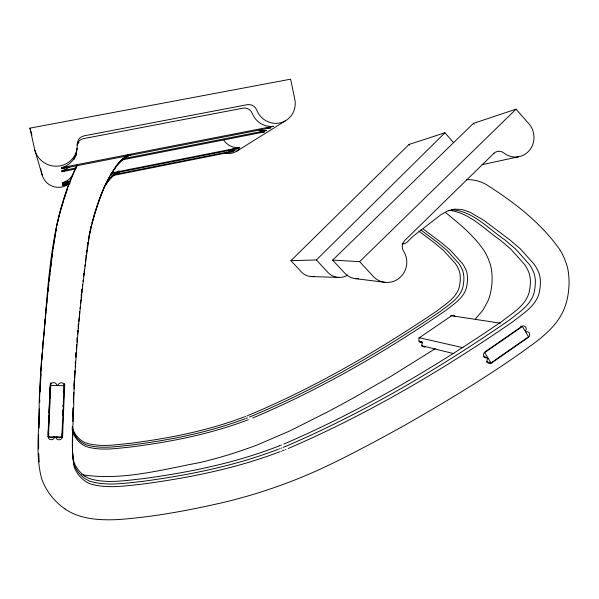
<?xml version="1.0" encoding="UTF-8"?>
<svg xmlns="http://www.w3.org/2000/svg" width="599" height="599" viewBox="0 0 599 599"><rect width="100%" height="100%" fill="white"/><g stroke="black" fill="none" stroke-linecap="round" stroke-linejoin="round"><path stroke-width="0.9" d="M38.613 434.627L38.636 448.936M38.718 428.248L39.227 408.877M39.01 428.083L39.234 417.189M50.9 382.754L48.414 436.873L62.079 436.963L64.265 383.854M72.569 427.012C73.063 438.723 71.146 450.965 74.081 462.443A32.398 31.283 -33.8 0 0 84.998 476.25M72.674 426.922C73.168 439.449 71.116 452.53 74.171 464.817A32.773 31.635 -34 0 0 85.215 478.781L89.318 481.012A24.469 23.586 -33.5 0 0 89.97 481.252C106.929 486.321 124.974 483.198 142.218 481.416C188.535 475.194 234.733 466 278.483 449.168M62.573 435.855L62.64 432.433A3.377 3.257 -26.8 0 1 61.996 434.253M62.079 436.963L62.393 423.942M62.596 415.571L62.73 409.993M72.793 421.501L73.19 407.994M72.786 416.949L73.056 407.941M39.699 402.565L39.796 399.818M73.377 402.925L73.819 392.465M73.363 399.585L73.655 392.652M47.965 436.379L50.084 385.853A3.452 3.354 -21.5 0 1 56.89 385.15L57.961 385.172A3.444 3.347 -22.5 0 1 64.677 386.145M48.369 429.842L48.182 434.297A3.422 3.302 -26.1 0 0 54.217 436.357M48.482 427.162L48.968 415.571M49.081 412.898L49.567 401.3M49.68 398.627L50.166 387.029M48.504 429.618L48.392 432.261A3.384 3.265 -25.9 0 0 48.833 434.02M48.646 426.091L49.058 416.395M49.2 412.868L49.687 401.412M49.799 398.762L50.279 387.306M50.353 385.539L50.428 383.772M63.636 396.433L63.195 406.953L63.224 405.501A2.853 2.763 -24.5 0 1 63.195 405.793M63.786 392.929L64.153 384.161M64.677 384.071L62.558 436.544A3.459 3.332 -27.1 0 1 55.767 437.307L54.696 437.3A3.467 3.339 -26.2 0 1 47.965 436.379M73.984 388.953L74.351 381.698M73.984 385.711L74.261 380.268M74.553 378.021L74.98 370.631M74.561 374.824L74.77 371.2M75.227 363.75L75.347 361.886M75.212 366.865L75.579 361.212M75.833 357.446L76.17 352.699M42.207 352.482L41.556 361.744A1257.653 1026.948 -83.9 0 0 39.482 401.48M42.402 349.704L48.789 282.496M41.84 360.538L42.23 355.05M42.611 349.554L42.806 346.814M75.788 355.364L75.991 352.541M76.373 347.383L76.56 345.031M76.38 349.846L76.777 344.777M43.098 343.145L43.39 339.476M43.615 336.728L43.907 333.059M76.979 342.239L77.293 338.428M77.009 339.378L77.166 337.499M77.615 334.616L77.945 330.805M77.645 331.846L77.758 330.596M44.229 329.428L45.12 319.454M78.147 326.26L78.312 324.403M78.17 328.304L78.566 323.932M78.798 321.431L79.158 317.687M45.382 316.796L45.809 312.379M45.981 310.604L46.415 306.179M79.338 315.808L79.697 312.199M79.368 313.359L79.54 311.577M48.414 436.873L48.781 433.249M80.056 308.597L80.244 306.793M46.602 304.359L46.984 300.713M47.366 297.067L47.65 294.334M80.618 303.184L80.985 299.672M81.172 297.965L81.539 294.551M81.179 295.816L81.367 294.124M47.95 291.563L48.264 288.778M48.467 286.914L48.781 284.128M81.741 290.755L81.928 289.062M81.726 292.844L82.108 289.429M82.475 286.142L82.655 284.562M48.886 281.62L53.753 243.231L56.568 226.235M49.088 281.343L49.395 278.76M49.597 277.03L50.002 273.586M50.204 271.856L50.638 268.285M83.021 281.395L83.209 279.815M83.583 276.656L83.95 273.608M83.575 274.874L83.748 273.421M84.122 272.148L84.481 269.221M50.87 266.435L51.215 263.665M51.439 261.815L51.671 259.966M84.848 266.3L85.036 264.833M85.38 262.115L85.792 258.963M85.328 260.812L85.567 258.948M52.023 257.278L52.375 254.597M85.957 256.005L86.061 255.234M85.971 257.555L86.286 255.211M86.6 252.868L86.99 250.083M53.191 248.473L56.68 226.594M86.548 251.655L86.75 250.172M87.132 249.087L87.596 245.852M87.162 247.305L87.349 245.987M87.724 244.961L88.128 242.34M87.791 243.052L87.873 242.513M88.382 240.708L88.809 238.117M88.33 239.682L88.615 237.998M88.929 237.436L89.371 234.973M88.937 236.141L89.109 235.235M89.528 234.142L90.06 231.469M89.528 233.033L89.843 231.513M56.755 225.351L60.828 209.103L67.298 188.737M56.868 225.726L58.395 218.942M90.164 230.959L90.591 229.013M90.157 230.053L90.374 229.095M90.756 228.294L91.714 224.43M90.756 227.455L91.055 226.257M91.303 225.291L91.55 224.333M58.59 218.118L59.675 214M91.969 223.457L92.403 221.862M91.954 222.821L92.253 221.727M92.553 221.308L93.025 219.653M59.922 213.132L60.896 209.657M92.56 220.634L92.867 219.541M93.174 219.099L93.511 217.916M93.204 218.373L93.384 217.751M93.691 217.295L94.238 215.408M61.128 208.871L62.049 205.704M93.744 216.509L94.103 215.273M94.425 214.786L94.792 213.536M94.283 214.652L94.709 213.237M95.039 212.727L96.529 207.905M94.949 212.443L95.93 209.268M62.281 204.91L63.067 202.35M96.184 208.474L96.432 207.681M96.783 207.104L97.697 204.304M64.1 199.01L65.613 194.361M96.656 206.984L97.113 205.607M97.338 204.918L97.57 204.222M97.929 203.608L98.408 202.215M98.041 202.851L98.281 202.162M65.89 193.552L67.29 189.524M98.648 201.519L104.286 187.315M98.521 201.459L99.524 198.673M99.778 197.984L101.808 192.736M100.827 195.88C95.788 210.009 91.205 224.415 88.847 239.271C81.12 291.735 76.11 344.62 73.752 397.601C74.134 420.633 70.113 444.421 74.261 467.25A33.162 31.994 -34.2 0 0 85.432 481.371L89.588 483.625A24.761 23.855 -33.7 0 0 90.247 483.865C107.401 488.994 125.655 485.826 143.094 484.014C189.569 477.74 235.931 468.53 279.853 451.721M67.582 187.921L74.448 171.142M100.991 195.109L101.912 192.766M102.13 191.972L103.095 189.681M102.219 191.987L106.038 183.459M103.417 188.917L104.788 185.9M105.132 185.151L107.91 179.655M77.001 165.114C47.066 226.429 48.474 296.647 41.264 362.979A1269.813 1034.713 -83.9 0 0 39.167 403.179C39.601 428.495 34.847 454.911 41.937 479.627A67.298 64.939 -34.1 0 0 65.006 508.94M74.823 170.303L76.882 166.185M106.959 181.437L109.917 175.919M108.921 177.783L116.827 165.167A41.9 41.331 40.6 0 1 127.991 154.842M111.534 173.238L116.251 166.23A41.421 40.859 40.2 0 1 127.999 155.583M111.017 174.197L113.271 170.693M105.035 185.518L108.539 180.336A35.071 34.63 34.1 0 1 119.111 170.94M103.822 187.629L108.134 181.078A34.735 34.3 33.8 0 1 117.988 172.138M113.75 170.011L115.682 167.271A40.949 40.403 39.8 0 1 130.986 154.789M105.709 184.687L107.738 181.811A34.405 33.971 33.5 0 1 119.755 171.711M475.471 318.915L482.966 310.08L487.945 300.96A46.497 44.169 -86.1 0 0 490.087 294.73C492.191 286.397 492.722 277.614 491.39 269.116A42.155 40.006 -86.7 0 0 490.049 263.523L488.163 258.483A57.976 55.168 -86 0 0 484.067 250.689C473.981 235.617 459.643 224.041 445.723 212.69M314.497 276.386A15.409 14.885 89 0 1 301.829 272.403L290.942 260.662L316.399 259.951L444.945 132.761L453.368 142.412M290.942 260.662L408.997 144.464L444.945 132.761M494.055 153.179L404.729 240.513A8.296 8.019 -87.2 0 0 403.554 251.146A20.126 19.527 -85.2 0 1 399.803 277.689A20.126 19.527 -85.2 0 1 373.798 276.985L359.617 261.651L332.632 260.108L473.42 123.387L516.053 109.168L529.568 124.562A19.864 18.824 84.5 0 1 528.857 150.985A19.864 18.824 84.5 0 1 503.856 152.955A8.214 7.817 85.8 0 0 493.793 153.434M359.617 261.651L516.053 109.168M522.365 326.492L484.681 352.616L490.993 362.897L528.543 336.78L522.365 326.492L520.531 326.215M491.502 363.031L528.43 337.342A3.092 2.89 -82.5 0 0 525.997 331.839L525.51 331.03A3.1 2.898 -82.9 0 0 521.841 326.365L484.808 352.017A3.122 2.935 -80.2 0 0 487.286 357.551L487.781 358.367A3.115 2.928 -79.8 0 0 491.494 363.031L486.478 361.774M451.631 315.74L419.944 337.349A2.636 2.508 -79.8 0 0 422.07 342.036L422.497 342.725A2.636 2.508 -79.4 0 0 425.679 346.679M435.203 348.7L391.14 376.224L354.301 397.451A2128.861 1628.936 35 0 1 327.279 412.052L289.729 430.973L257.211 444.937A481.416 459.089 39.2 0 1 215.999 458.43A470.642 449.609 39.2 0 1 199.939 462.54C161.206 469.773 121.245 481.132 81.696 474.61M236.261 151.487L285.461 120.796M283.761 444.099C360.523 411.146 432.98 368.475 501.895 321.416C511.958 313.329 525.158 306.052 529.052 292.761A24.544 23.054 -86.1 0 0 529.187 292.267C530.624 285.304 531.328 277.614 528.228 270.988A39.594 37.28 -85.8 0 0 524.305 264.181L510.797 249.094L500.277 240.109A9.27 8.73 -89.3 0 0 499.753 239.757C483.767 228.706 469.167 212.435 448.965 210.309M286.187 446.18C364.813 412.277 439.187 368.617 509.539 319.933C518.846 312.491 530.527 305.37 533.986 293.143A24.806 23.279 -86.1 0 0 534.121 292.634C535.581 285.603 536.292 277.831 533.162 271.13A40.021 37.647 -85.8 0 0 529.194 264.256L515.559 249.004L504.942 239.922A9.374 8.813 -89.3 0 0 504.41 239.563C487.811 228.137 472.574 210.818 451.309 209.71M288.276 448.471C367.232 414.523 441.785 370.571 512.542 321.933C522.463 313.958 535.266 306.613 539.033 293.525A25.076 23.511 -86.1 0 0 539.167 293.016C540.642 285.91 541.361 278.048 538.202 271.28A40.455 38.022 -85.8 0 0 534.196 264.324L520.426 248.914L509.704 239.735A9.472 8.903 -89.3 0 0 509.165 239.375L484.449 220.761L470.222 212.316L461.926 209.508L454.619 209.133L447.797 210.938L440.946 214.667L414.98 234.801A39.369 37.475 -87.7 0 0 411.251 238.05L407.492 241.771A7.929 7.6 88.7 0 1 402.064 243.943M285.798 446.337L283.072 447.408M252.838 417.96C320.727 389.283 384.917 351.995 445.716 310.484C453.593 304.262 463.416 298.272 466.351 287.977A21.205 20.149 -86.1 0 0 466.471 287.542C467.729 281.53 468.336 274.866 465.618 269.146A34.203 32.556 -85.8 0 0 462.181 263.268L450.358 250.232L441.164 242.468A8.012 7.622 -89.5 0 0 440.707 242.168L423.433 229.2M281.455 445.005L280.684 445.312M285.521 449.55L285.918 449.4M248.39 415.354C314.932 387.538 377.714 350.992 437.375 310.626C445.559 304.15 456.056 298.152 459.178 287.43A20.823 19.812 -86.1 0 0 459.291 287.003C460.534 281.096 461.125 274.552 458.452 268.936A33.581 32.009 -85.8 0 0 455.075 263.163L443.447 250.36L434.41 242.737A7.862 7.495 -89.5 0 0 433.953 242.438L418.873 231.102M279.913 445.604L279.523 445.753M284.143 450.089L282.414 450.748M249.446 417.091C316.654 389.125 379.983 352.167 440.235 311.48C448.636 304.816 459.508 298.721 462.735 287.7A21.017 19.977 -86.1 0 0 462.847 287.273C464.098 281.313 464.697 274.709 462.001 269.041A33.888 32.279 -85.8 0 0 458.594 263.216L446.876 250.292L437.757 242.602A7.937 7.555 -89.5 0 0 437.3 242.303L420.812 229.926M279.336 445.828C235.804 462.937 189.733 472.304 143.535 478.601C125.783 480.465 107.191 483.88 89.7 478.691A24.185 23.324 -33.4 0 1 89.056 478.459L84.991 476.265M281.013 448.202L281.515 448.007M247.739 415.601L247.088 415.848M279.493 448.786L280.003 448.591M280.879 451.332L281.388 451.137M245.942 416.283L245.358 416.507M247.462 417.84L245.755 418.484M248.315 419.689C210.818 434.05 171.209 441.792 131.503 446.921C116.595 448.389 100.976 451.077 86.331 446.622A20.651 20.007 -31 0 1 85.777 446.42L82.295 444.525A27.666 26.835 -31.4 0 1 72.966 432.658L72.18 429.191M244.504 416.822C207.823 430.801 169.09 438.326 130.268 443.32C115.637 444.75 100.31 447.371 85.949 442.998A20.254 19.625 -30.7 0 1 85.402 442.796L81.988 440.939A27.135 26.326 -31 0 1 72.838 429.288L72.194 426.817M244.894 418.798C208.108 432.68 169.307 440.168 130.425 445.162C115.802 446.584 100.49 449.175 86.136 444.795A20.448 19.812 -30.9 0 1 85.59 444.593L82.138 442.713A27.397 26.581 -31.2 0 1 72.906 430.958L72.756 430.569M482.113 164.673L518.569 156.766M70.128 183.346L62.446 184.874A17.124 16.682 22.8 0 0 68.593 181.819M111.129 175.193L235.108 150.544A16.36 15.948 60.5 0 1 228.571 150.064M68.922 184.282L62.513 185.555A16.959 16.525 22.6 0 0 67.455 183.361M112.545 175.604L233.565 151.525A16.21 15.806 60.3 0 1 228.414 151.375M70.263 181.123L62.356 182.695A17.641 17.176 23.3 0 0 72.636 175.133M112.118 172.841L239.862 147.541A16.824 16.36 61.2 0 1 223.959 140.451M70.195 181.886L62.363 183.436A17.468 17.012 23.2 0 0 67.455 181.183M110.785 173.845L238.177 148.597A16.66 16.21 61 0 1 232.884 148.44M76.679 167.84L61.675 170.79A20.478 19.909 25 0 0 69.02 167.166M122.982 158.742L266.712 130.515A19.445 18.831 63.4 0 1 258.993 129.923M122.376 159.851L264.541 131.907A19.228 18.629 63.3 0 1 260.026 131.945M29.95 128.134L290.612 79.188L294.993 100.25A20.561 19.849 64.3 0 1 280.624 122.765A20.561 19.849 64.3 0 1 256.731 110.066A8.536 8.274 61.5 0 0 247.252 104.683L84.212 135.801A8.888 8.663 30.3 0 0 77.256 144.554A21.721 21.1 25.8 0 1 59.009 166.028A21.721 21.1 25.8 0 1 34.832 150.124L29.95 128.134L31.949 135.209M50.563 385.442L64.235 385.719M311.675 276.588L339.012 277.427M355.304 278.617L384.82 282.309M450.665 315.636L500.307 323.153M418.858 337.641L463.042 347.69M418.828 341.265L422.07 342.036M483.663 356.69L487.286 357.551M419.248 341.947L422.497 342.725M484.149 357.491L487.781 358.367M421.479 345.63L453.975 353.702M64.999 508.955C80.139 519.423 99.516 520.314 117.299 519.618C153.823 517.049 189.95 510.191 225.591 501.94A566.661 536.959 40.7 0 0 244.632 496.915A579.884 548.325 40.6 0 0 293.42 480.525C321.933 469.466 349.097 455.307 376.06 440.969A2808.494 2015.021 35 0 0 407.837 423.493C451.077 398.679 493.905 372.863 534.091 343.294C546.281 334.062 558.358 323.385 564.168 308.829A54.981 51.544 -86.1 0 0 566.661 301.469C569.125 291.631 569.761 281.268 568.219 271.227A49.837 46.677 -86.6 0 0 566.661 264.623L564.475 258.678A68.578 64.422 -86 0 0 559.713 249.469C540.77 222.611 513.897 202.08 486.381 184.627A39.19 37.063 87.9 0 0 466.479 179.722M332.632 260.108L345.391 273.84A18.022 17.558 -85.4 0 0 358.651 278.7M316.399 259.951L328.274 272.837A16.899 16.233 89.1 0 0 347.66 275.083M473.42 123.387L474.183 124.248M408.997 144.464L409.649 145.198M72.704 430.419L72.187 428.045M34.832 150.124L42.17 175.065A16.652 16.233 22.6 0 0 67.575 184.649M40.769 168.746L41.002 169.802M41.234 170.85L42.17 175.065M39.167 461.956L38.748 453.406M486.927 361.893A3.085 2.898 -79.8 0 1 486.702 362.036M62.596 434.47A3.414 3.295 -27 0 1 56.411 436.386M50.279 384.356A3.414 3.317 -21.3 0 1 50.383 383.659M64.692 384.303A3.407 3.309 -22.3 0 1 64.699 384.648M40.133 391.724A1245.733 1019.303 -83.9 0 1 40.425 385.464M40.642 381.084A1245.733 1019.303 -83.9 0 1 41.024 374.068M41.226 370.459A1245.733 1019.303 -83.9 0 1 41.608 364.147M422.407 345.87A2.613 2.486 -79.4 0 1 421.973 346.102M451.639 315.74A2.621 2.486 -82.7 0 1 455.113 316.572M76.852 148.792A21.227 20.613 25.6 0 1 61.54 167.66L273.436 126.269A20.096 19.408 63.9 0 1 252.284 113.428A8.341 8.094 61.2 0 0 243.014 108.172L83.643 138.616A8.685 8.468 30 0 0 77.024 145.033M76.687 148.47A20.972 20.373 25.4 0 1 73.759 159.791M66.19 166.919A20.972 20.373 25.4 0 1 61.562 168.731L271.055 127.767A19.864 19.198 63.8 0 1 266.398 127.804M77.623 144.277A8.588 8.364 29.8 0 1 78.956 142.42M66.234 170.011A20.239 19.685 24.8 0 1 61.764 171.763L74.86 169.188A17.468 17.012 23.2 0 1 74.665 170.588M76.537 150.147A8.289 8.087 29 0 1 76.964 148.784M76.455 152.55A20.478 19.909 25 0 1 76.073 155.762M76.447 150.304A8.386 8.176 29.1 0 1 76.62 148.926M74.778 169.712A17.641 17.176 23.3 0 1 74.433 171.112M239.637 148.822A15.918 15.522 60.1 0 1 225.636 153.232"/></g></svg>
